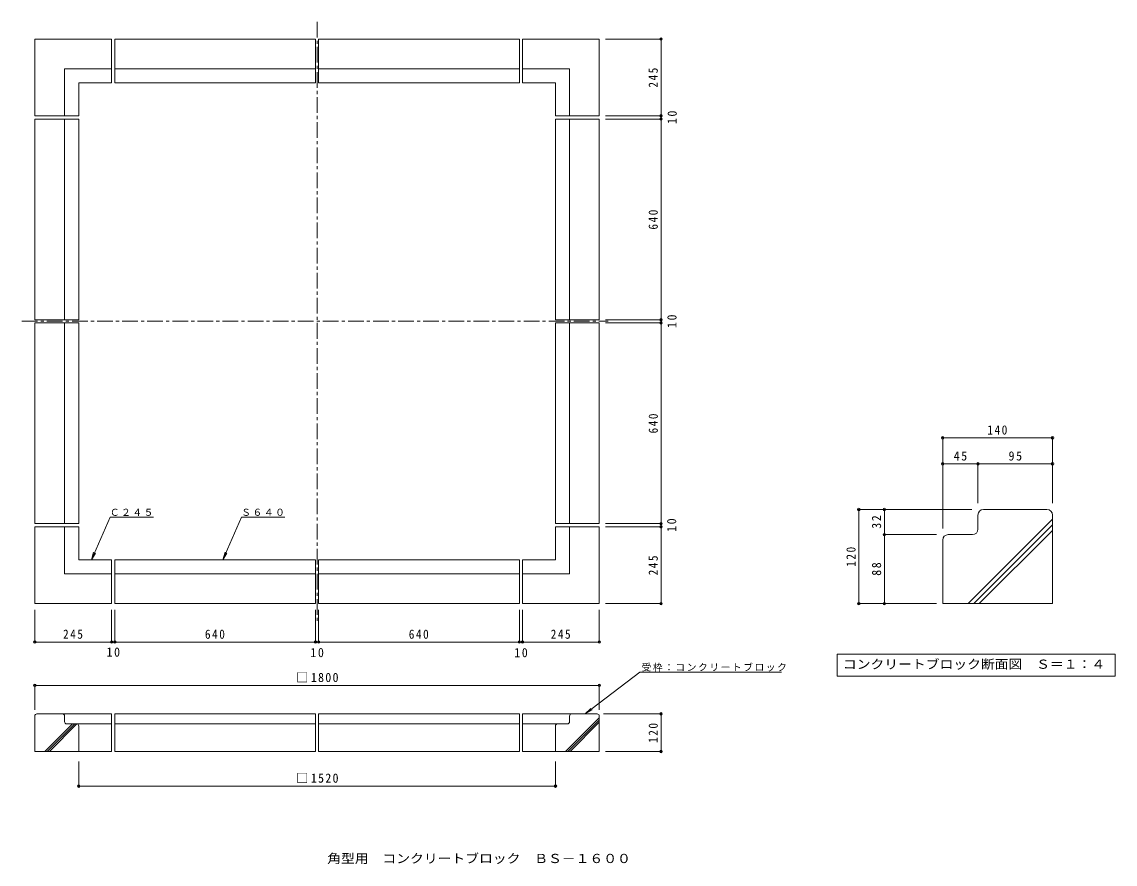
# Model space of a CAD drawing. Units: millimetres at full size, sheet at 1:10, with parts at other scales. Extents: x -1741 to 1745, y -1348 to 1337.
import ezdxf
from ezdxf.enums import TextEntityAlignment as Align

# ---------------------------------------------------------------- set-up
doc = ezdxf.new("R2010")
doc.units = ezdxf.units.MM
doc.header["$LTSCALE"] = 10
doc.header["$PDMODE"] = 32
doc.header["$PDSIZE"] = 8
doc.linetypes.add('CHAIN1', pattern=[8, 5, -1, 1, -1])
for name, color, linetype, lineweight in [('1-1', 2, 'Continuous', 9), ('1-4', 7, 'Continuous', 9), ('1-5', 7, 'Continuous', 9), ('C-1', 2, 'Continuous', 9), ('C-4', 7, 'Continuous', 9), ('C-5', 7, 'Continuous', 9)]:
    doc.layers.add(name, color=color, linetype=linetype, lineweight=lineweight)
doc.layers.add('F-F', color=2, linetype='Continuous')
doc.styles.add('ＭＳ ゴシック', font='')
doc.styles.get('ＭＳ ゴシック').set_extended_font_data('MS Gothic')

msp = doc.modelspace()

# ---------------------------------------------------------------- linework, layer by layer
at = {"layer": '1-1'}
for p, q in [((1307.46, -279.7), (1307.46, -234.7)), ((1324.96, -217.2), (1527.46, -217.2)), ((1544.96, -234.7), (1544.96, -517.2)), ((1276.11, -517.2), (1544.96, -248.35)), ((1293.79, -517.2), (1544.96, -266.02)), ((1212.46, -297.2), (1289.96, -297.2)), ((1311.47, -517.2), (1544.96, -283.7)), ((1194.96, -314.7), (1194.96, -517.2)), ((1194.96, -517.2), (1544.96, -517.2))]:
    msp.add_line(p, q, dxfattribs=at)
for centre, start, end in [((1324.96, -234.7), 90, 180), ((1527.46, -234.7), 0, 90), ((1212.46, -314.7), 90, 180), ((1289.96, -279.7), 270, 0)]:
    msp.add_arc(centre, 17.5, start, end, dxfattribs=at)
at = {"layer": '1-4'}
for p, q in [((1194.96, 14.43), (1194.96, -277.2)), ((1544.96, 11.43), (1194.96, 11.43)), ((1544.96, 14.43), (1544.96, -197.2)), ((1307.46, -68.42), (1307.46, -197.2)), ((1307.46, -71.42), (1194.96, -71.42)), ((1544.96, -71.42), (1307.46, -71.42)), ((924.54, -217.2), (1287.46, -217.2)), ((927.54, -517.2), (927.54, -217.2)), ((1008.99, -297.2), (1008.99, -217.2)), ((1005.99, -297.2), (1174.96, -297.2)), ((1008.99, -517.2), (1008.99, -297.2)), ((924.54, -517.2), (1174.96, -517.2))]:
    msp.add_line(p, q, dxfattribs=at)
for p in [(1194.96, 11.43), (1544.96, 11.43), (1194.96, -71.42), (1307.46, -71.42), (1544.96, -71.42), (927.54, -217.2), (1008.99, -217.2), (1008.99, -297.2), (927.54, -517.2), (1008.99, -517.2)]:
    msp.add_point(p, dxfattribs=at)
at = {"layer": '1-5'}
for p, q in [((858.77, -678.73), (1744.77, -678.73)), ((858.77, -678.73), (858.77, -748.73)), ((1744.77, -678.73), (1744.77, -748.73)), ((858.77, -748.73), (1744.77, -748.73))]:
    msp.add_line(p, q, dxfattribs=at)
at = {"layer": 'C-1', "linetype": 'CHAIN1'}
for p, q in [((-799.87, 1337.48), (-799.87, -575.82)), ((-1741.07, 382.8), (128.33, 382.8))]:
    msp.add_line(p, q, dxfattribs=at)
at = {"layer": 'C-1'}
for p, q in [((-1454.87, 1282.8), (-1454.87, 1142.8)), ((-1444.87, 1282.8), (-1444.87, 1142.8)), ((-1444.87, 1282.8), (-804.87, 1282.8)), ((-804.87, 1282.8), (-804.87, 1142.8)), ((-794.87, 1282.8), (-794.87, 1142.8)), ((-154.87, 1282.8), (-794.87, 1282.8)), ((-154.87, 1282.8), (-154.87, 1142.8)), ((-144.87, 1282.8), (-144.87, 1142.8)), ((-144.87, 1282.8), (100.13, 1282.8)), ((100.13, 1282.8), (100.13, 1037.8)), ((-1604.87, 1187.8), (-1604.87, 1037.8)), ((-1604.87, 1187.8), (-1454.87, 1187.8)), ((-1444.87, 1187.8), (-804.87, 1187.8)), ((-154.87, 1187.8), (-794.87, 1187.8)), ((5.13, 1187.8), (-144.87, 1187.8)), ((5.13, 1187.8), (5.13, 1037.8)), ((-1559.87, 1142.8), (-1559.87, 1037.8)), ((-1559.87, 1142.8), (-1454.87, 1142.8)), ((-1444.87, 1142.8), (-804.87, 1142.8)), ((-154.87, 1142.8), (-794.87, 1142.8)), ((-39.87, 1142.8), (-144.87, 1142.8)), ((-39.87, 1142.8), (-39.87, 1037.8)), ((-1699.87, 1037.8), (-1559.87, 1037.8)), ((-1699.87, 1027.8), (-1559.87, 1027.8)), ((-1699.87, 1027.8), (-1699.87, 387.8)), ((-1604.87, 1027.8), (-1604.87, 387.8)), ((-1559.87, 1027.8), (-1559.87, 387.8)), ((100.13, 1037.8), (-39.87, 1037.8)), ((100.13, 1027.8), (-39.87, 1027.8)), ((-39.87, 1027.8), (-39.87, 387.8)), ((5.13, 1027.8), (5.13, 387.8)), ((100.13, 1027.8), (100.13, 387.8)), ((-1699.87, 387.8), (-1559.87, 387.8)), ((100.13, 387.8), (-39.87, 387.8)), ((-1699.87, 377.8), (-1559.87, 377.8)), ((-1699.87, -262.2), (-1699.87, 377.8)), ((-1604.87, -262.2), (-1604.87, 377.8)), ((-1559.87, -262.2), (-1559.87, 377.8)), ((100.13, 377.8), (-39.87, 377.8)), ((-39.87, -262.2), (-39.87, 377.8)), ((5.13, -262.2), (5.13, 377.8)), ((100.13, -262.2), (100.13, 377.8)), ((-1699.87, -262.2), (-1559.87, -262.2)), ((-1699.87, -272.2), (-1559.87, -272.2)), ((-1699.87, -517.2), (-1699.87, -272.2)), ((-1604.87, -422.2), (-1604.87, -272.2)), ((-1559.87, -377.2), (-1559.87, -272.2)), ((100.13, -262.2), (-39.87, -262.2)), ((100.13, -272.2), (-39.87, -272.2)), ((-39.87, -377.2), (-39.87, -272.2)), ((5.13, -422.2), (5.13, -272.2)), ((100.13, -517.2), (100.13, -272.2)), ((-1559.87, -377.2), (-1454.87, -377.2)), ((-1444.87, -377.2), (-804.87, -377.2)), ((-1444.87, -517.2), (-1444.87, -377.2)), ((-794.87, -517.2), (-794.87, -377.2)), ((-154.87, -377.2), (-794.87, -377.2)), ((-154.87, -517.2), (-154.87, -377.2)), ((-144.87, -517.2), (-144.87, -377.2)), ((-39.87, -377.2), (-144.87, -377.2)), ((-1604.87, -422.2), (-1454.87, -422.2)), ((-1444.87, -422.2), (-804.87, -422.2)), ((-154.87, -422.2), (-794.87, -422.2)), ((5.13, -422.2), (-144.87, -422.2)), ((-154.87, -517.2), (-794.87, -517.2)), ((-144.87, -517.2), (100.13, -517.2)), ((-1611.87, -868.76), (-1692.87, -868.76)), ((-1611.87, -868.76), (-1454.87, -868.76)), ((-1454.87, -868.76), (-1454.87, -988.76)), ((-1444.87, -868.76), (-804.87, -868.76)), ((-1444.87, -868.76), (-1444.87, -988.76)), ((-804.87, -868.76), (-804.87, -988.76)), ((-794.87, -868.76), (-794.87, -988.76)), ((-794.87, -868.76), (-154.87, -868.76)), ((-154.87, -868.76), (-154.87, -988.76)), ((93.13, -868.76), (-144.87, -868.76)), ((-144.87, -868.76), (-144.87, -988.76)), ((-1667.41, -988.76), (-1579.41, -900.76)), ((-1660.34, -988.76), (-1572.34, -900.76)), ((-1653.27, -988.76), (-1565.42, -900.91)), ((-1604.87, -893.76), (-1604.87, -875.76)), ((-1566.87, -900.76), (-1597.87, -900.76)), ((-1566.87, -900.76), (-1454.87, -900.76)), ((-1444.87, -900.76), (-804.87, -900.76)), ((-794.87, -900.76), (-154.87, -900.76)), ((-1.87, -900.76), (-144.87, -900.76)), ((-7.41, -988.76), (100.13, -881.22)), ((-0.34, -988.76), (100.13, -888.29)), ((5.13, -875.76), (5.13, -893.88)), ((6.73, -988.76), (100.13, -895.36)), ((100.13, -875.76), (100.13, -988.76)), ((-1559.87, -907.76), (-1559.87, -988.76)), ((-39.87, -907.76), (-39.87, -988.76)), ((-1444.87, -988.76), (-804.87, -988.76)), ((-794.87, -988.76), (-154.87, -988.76)), ((100.13, -988.76), (-144.87, -988.76))]:
    msp.add_line(p, q, dxfattribs=at)
for points in [[(-1699.87, 1037.8), (-1699.87, 1282.8), (-1454.87, 1282.8)], [(-1699.87, -517.2), (-1454.87, -517.2), (-1454.87, -377.2)], [(-1444.87, -517.2), (-804.87, -517.2), (-804.87, -377.2)], [(-1699.87, -875.76), (-1699.87, -988.76), (-1454.87, -988.76)]]:
    msp.add_lwpolyline(points, dxfattribs=at)
for centre, start, end in [((-1692.87, -875.76), 90, 180), ((-1611.87, -875.76), 0, 90), ((12.13, -875.76), 90, 180), ((93.13, -875.76), 0, 90), ((-1597.87, -893.76), 180, 270), ((-1566.87, -907.76), 0, 90), ((-32.87, -907.76), 90, 180), ((-1.87, -893.76), 270, 0)]:
    msp.add_arc(centre, 7, start, end, dxfattribs=at)
at = {"layer": 'C-4'}
for p, q in [((299.96, 1282.8), (120.13, 1282.8)), ((296.96, 1282.8), (296.96, 1037.8)), ((299.96, 1037.8), (120.13, 1037.8)), ((299.96, 1027.8), (120.13, 1027.8)), ((296.96, 1037.8), (296.96, 1027.8)), ((296.96, 1027.8), (296.96, 387.8)), ((299.96, 387.8), (120.13, 387.8)), ((296.96, 387.8), (296.96, 377.8)), ((299.96, 377.8), (120.13, 377.8)), ((296.96, 377.8), (296.96, -262.2)), ((299.96, -262.2), (120.13, -262.2)), ((299.96, -272.2), (120.13, -272.2)), ((296.96, -262.2), (296.96, -272.2)), ((296.96, -272.2), (296.96, -517.2)), ((299.96, -517.2), (120.13, -517.2)), ((-1699.87, -642.65), (-1699.87, -537.2)), ((-1454.87, -642.65), (-1454.87, -537.2)), ((-1444.87, -642.65), (-1444.87, -537.2)), ((-804.87, -642.65), (-804.87, -537.2)), ((-794.87, -642.65), (-794.87, -537.2)), ((-154.87, -642.65), (-154.87, -537.2)), ((-144.87, -642.65), (-144.87, -537.2)), ((100.13, -642.65), (100.13, -537.2)), ((-1699.87, -639.65), (-1454.87, -639.65)), ((-1454.87, -639.65), (-1444.87, -639.65)), ((-1444.87, -639.65), (-804.87, -639.65)), ((-804.87, -639.65), (-794.87, -639.65)), ((-794.87, -639.65), (-154.87, -639.65)), ((-154.87, -639.65), (-144.87, -639.65)), ((-144.87, -639.65), (100.13, -639.65)), ((-1699.87, -774.94), (-1699.87, -855.76)), ((-1699.87, -777.94), (100.13, -777.94)), ((100.13, -774.94), (100.13, -855.76)), ((299.96, -868.76), (113.13, -868.76)), ((296.96, -988.76), (296.96, -868.76)), ((299.96, -988.76), (120.13, -988.76)), ((-1559.87, -1098.91), (-1559.87, -1020.23)), ((-39.87, -1098.91), (-39.87, -1020.23)), ((-1559.87, -1098.91), (-39.87, -1098.91))]:
    msp.add_line(p, q, dxfattribs=at)
for p in [(296.96, 1282.8), (296.96, 1037.8), (296.96, 1027.8), (296.96, 387.8), (296.96, 377.8), (296.96, -262.2), (296.96, -272.2), (296.96, -517.2), (-1699.87, -639.65), (-1454.87, -639.65), (-1444.87, -639.65), (-804.87, -639.65), (-794.87, -639.65), (-154.87, -639.65), (-144.87, -639.65), (100.13, -639.65), (-1699.87, -777.94), (100.13, -777.94), (296.96, -868.76), (296.96, -988.76), (-1559.87, -1098.91), (-39.87, -1098.91)]:
    msp.add_point(p, dxfattribs=at)
at = {"layer": 'C-5'}
for p, q in [((-1459.78, -241.27), (-1321.23, -241.27)), ((-1040.69, -241.27), (-902.14, -241.27)), ((-1519.35, -377.2), (-1506.41, -355.81)), ((-1100.26, -377.2), (-1087.32, -355.81)), ((229.59, -735.55), (680.83, -735.55)), ((55.33, -868.76), (77, -856.3))]:
    msp.add_line(p, q, dxfattribs=at)
for points in [[(-1459.78, -241.27), (-1519.35, -377.2), (-1512.39, -353.19)], [(-1040.69, -241.27), (-1100.26, -377.2), (-1093.3, -353.19)], [(229.59, -735.55), (55.33, -868.76), (73.04, -851.12)]]:
    msp.add_lwpolyline(points, dxfattribs=at)

# ---------------------------------------------------------------- texts
at = {"layer": '1-4', "color": 2, "char_height": 29.33, "attachment_point": 7, "style": 'ＭＳ ゴシック'}
for s, insert in [('\\T1.27;\\W0.9;140', (1337.46, 21.43)), ('\\T1.27;\\W0.95;45', (1229.96, -61.42)), ('\\T1.27;\\W0.95;95', (1404.96, -61.42))]:
    msp.add_mtext(s, dxfattribs=dict(at, insert=insert))
at = {"layer": '1-4', "color": 2, "char_height": 29.33, "attachment_point": 7, "rotation": 90, "style": 'ＭＳ ゴシック'}
for s, insert in [('\\T1.27;\\W0.95;32', (998.99, -278.45)), ('\\T1.27;\\W0.9;120', (917.54, -399.7)), ('\\T1.27;\\W0.95;88', (998.99, -428.45))]:
    msp.add_mtext(s, dxfattribs=dict(at, insert=insert))
at = {"layer": '1-5', "color": 2, "style": 'ＭＳ ゴシック', "width": 1.1}
msp.add_text('コンクリートブロック断面図\u3000Ｓ＝１：４', height=29.33, dxfattribs=at).set_placement((876.77, -733.73), align=Align.BOTTOM_LEFT)
at = {"layer": 'C-4', "color": 2, "char_height": 29.33, "attachment_point": 7, "rotation": 90, "style": 'ＭＳ ゴシック'}
for s, insert in [('\\T1.27;\\W0.9;245', (286.96, 1127.8)), ('\\T1.27;\\W0.95;10', (347.36, 1011.55)), ('\\T1.27;\\W0.9;640', (286.96, 675.3)), ('\\T1.27;\\W0.95;10', (346.6, 361.55)), ('\\T1.27;\\W0.9;640', (286.96, 25.3)), ('\\T1.27;\\W0.95;10', (345.64, -288.45)), ('\\T1.27;\\W0.9;245', (286.96, -427.2)), ('\\T1.27;\\W0.9;120', (286.96, -961.26))]:
    msp.add_mtext(s, dxfattribs=dict(at, insert=insert))
at = {"layer": 'C-4', "color": 2, "char_height": 29.33, "attachment_point": 7, "style": 'ＭＳ ゴシック'}
for s, insert in [('\\T1.27;\\W0.9;245', (-1609.87, -629.65)), ('\\T1.27;\\W0.9;640', (-1157.37, -629.65)), ('\\T1.27;\\W0.9;640', (-507.37, -629.65)), ('\\T1.27;\\W0.9;245', (-54.87, -629.65)), ('\\T1.27;\\W0.95;10', (-1471.12, -686.66)), ('\\T1.27;\\W0.95;10', (-821.12, -688.24)), ('\\T1.27;\\W0.95;10', (-171.12, -688.46)), ('\\T1.22;\\W0.95;□1800', (-866.12, -767.94)), ('\\T1.22;\\W0.95;□1520', (-866.12, -1088.91))]:
    msp.add_mtext(s, dxfattribs=dict(at, insert=insert))
at = {"layer": 'C-5', "char_height": 21.99, "attachment_point": 7, "style": 'ＭＳ ゴシック'}
for s, insert in [('\\T1.17;Ｃ２４５', (-1460.54, -237.7)), ('\\T1.17;Ｓ６４０', (-1041.45, -237.7)), ('\\T1.17;受枠：コンクリートブロック', (234.89, -733.7))]:
    msp.add_mtext(s, dxfattribs=dict(at, insert=insert))
at = {"layer": 'F-F', "style": 'ＭＳ ゴシック', "width": 1.1}
msp.add_text('角型用\u3000コンクリートブロック\u3000ＢＳ－１６００', height=29.33, dxfattribs=at).set_placement((-767.5, -1353.11), align=Align.BOTTOM_LEFT)

doc.saveas('drawing.dxf')
